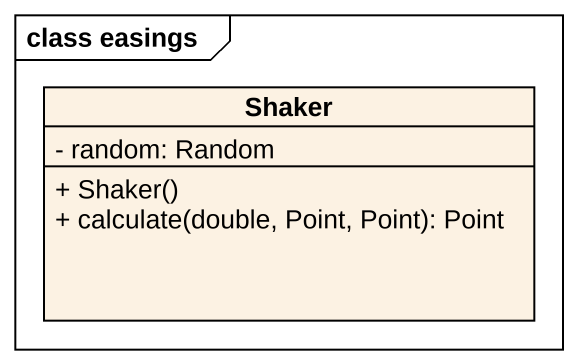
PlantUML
@startuml
mainframe class easings
hide circle
hide empty members
skinparam classAttributeIconSize 0
class Shaker {
  - random: Random
  + Shaker()
  + calculate(double, Point, Point): Point
}
@enduml
